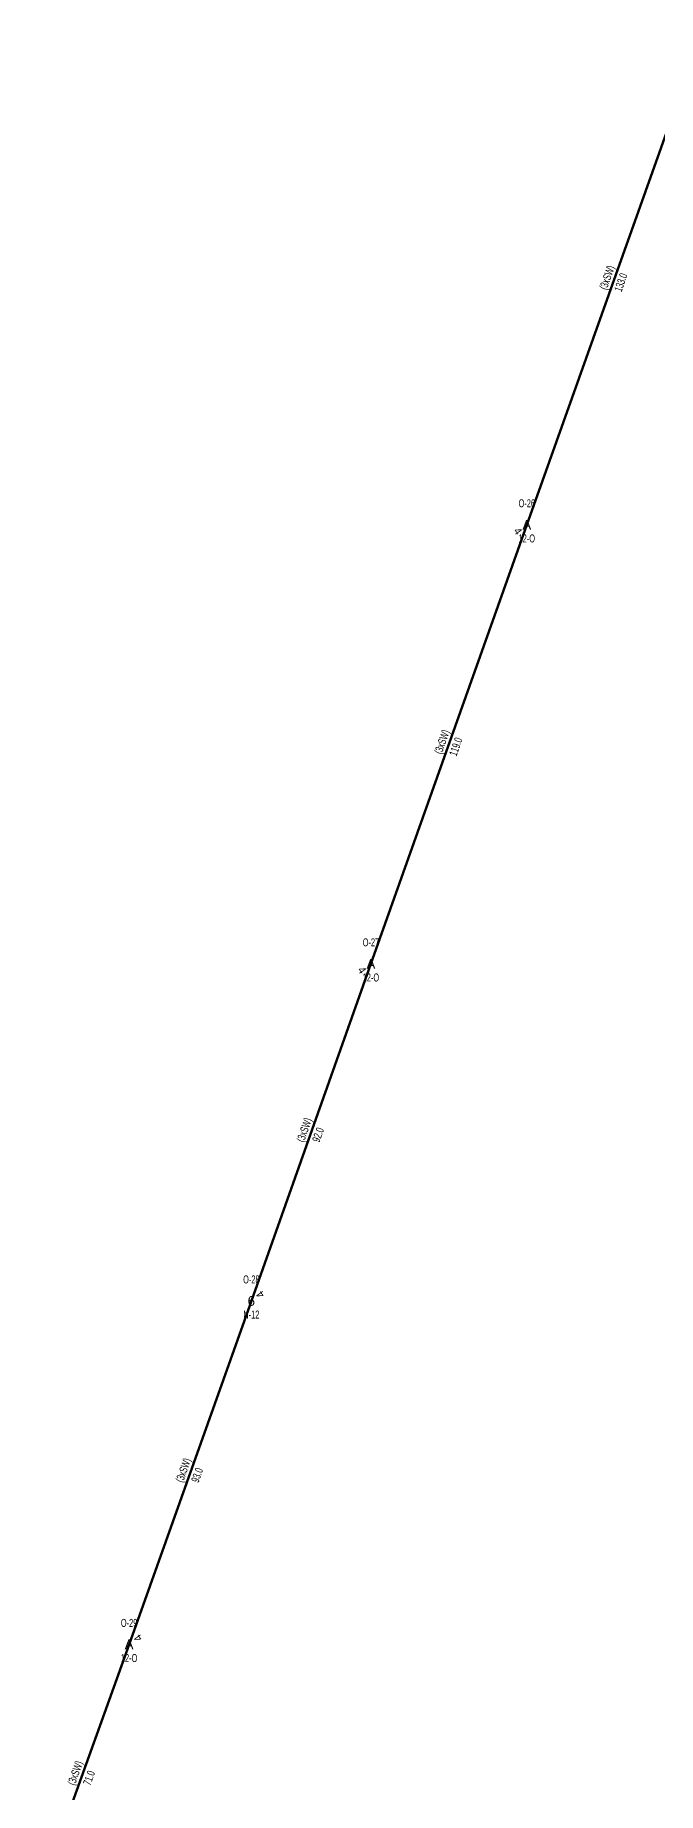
# Model space of a CAD drawing. Header units: millimetres. Extents: x 431745 to 436691, y 4033035 to 4040054.
# Drawn here: x 435476.6 to 435636, y 4039055.8 to 4039506 of the extents above; entities that cross this region are included whole.
import ezdxf
from ezdxf.enums import TextEntityAlignment as Align

# ---------------------------------------------------------------- set-up
doc = ezdxf.new("R2010")
doc.units = ezdxf.units.MM
doc.layers.add('DIREK_ENH_MEVCUT', color=6, linetype='Continuous', lineweight=25)
doc.layers.add('HAT_ENH_HAVAI_MEVCUT', color=6, linetype='Continuous', lineweight=70)
doc.styles.add('Direk', font='B_CAD')
doc.styles.get("Standard").update_dxf_attribs({"font": 'Arial'})

msp = doc.modelspace()

# ---------------------------------------------------------------- linework, layer by layer
at = {"layer": 'HAT_ENH_HAVAI_MEVCUT'}
for p, q in [((435602.46, 4039380.62), (435647.07, 4039506.03)), ((435562.54, 4039268.16), (435602.46, 4039380.62)), ((435531.92, 4039181.82), (435562.54, 4039268.16)), ((435500.61, 4039093.84), (435531.92, 4039181.82)), ((435476.56, 4039026.68), (435500.61, 4039093.84))]:
    msp.add_line(p, q, dxfattribs=at)

# ---------------------------------------------------------------- texts
at = {"layer": 'DIREK_ENH_MEVCUT', "linetype": 'ByBlock', "width": 0.53}
for s, p in [('O-26', (435602.46, 4039386.12)), ('12-O', (435602.46, 4039377.12)), ('O-27', (435562.54, 4039273.66)), ('12-O', (435562.54, 4039264.66)), ('O-28', (435531.92, 4039187.32)), ('N-12', (435531.92, 4039178.32)), ('O-29', (435500.61, 4039099.34)), ('12-O', (435500.61, 4039090.34))]:
    msp.add_text(s, height=2.05, dxfattribs=at).set_placement(p, align=Align.MIDDLE_CENTER)
at = {"layer": 'DIREK_ENH_MEVCUT', "color": 32, "style": 'Direk'}
for rotation, p in [(305.228317, (435600.172792, 4039379.004859)), (305.236617, (435560.253026, 4039266.544528)), (485.236617, (435534.206974, 4039183.435472)), (485.205281, (435502.897857, 4039095.454221))]:
    msp.add_text('4', height=2, rotation=rotation, dxfattribs=at).set_placement(p, align=Align.MIDDLE_CENTER)
at = {"layer": 'DIREK_ENH_MEVCUT', "linetype": 'ByBlock', "style": 'Direk'}
for s, p in [('A', (435602.46, 4039380.62)), ('A', (435562.54, 4039268.16)), ('6', (435531.92, 4039181.82)), ('A', (435500.61, 4039093.84))]:
    msp.add_text(s, height=2.5, dxfattribs=at).set_placement(p, align=Align.MIDDLE_CENTER)
at = {"layer": 'HAT_ENH_HAVAI_MEVCUT', "lineweight": 30, "width": 0.53}
for rotation, p in [(70.418853, (435623.964157, 4039443.60987, 217823.535)), (70.456631, (435581.69897, 4039324.674342, 217801.23)), (70.473232, (435546.428887, 4039225.27411, 217781.27)), (70.410559, (435515.464199, 4039138.114986, 217765.96)), (70.297551, (435487.784762, 4039060.546565, 217750.305))]:
    msp.add_text('(3xSW)', height=2.05, rotation=rotation, dxfattribs=at).set_placement(p, align=Align.CENTER)
for s, rotation, p in [('133.0', 70.418853, (435625.565843, 4039443.04013, 217823.535)), ('119.0', 70.456631, (435583.30103, 4039324.105658, 217801.23)), ('92.0', 70.473232, (435548.031113, 4039224.70589, 217781.27)), ('93.0', 70.410559, (435517.065801, 4039137.545014, 217765.96)), ('71.0', 70.297551, (435489.385238, 4039059.973435, 217750.305))]:
    msp.add_text(s, height=2.05, rotation=rotation, dxfattribs=at).set_placement(p, align=Align.TOP_CENTER)

doc.saveas('drawing.dxf')
